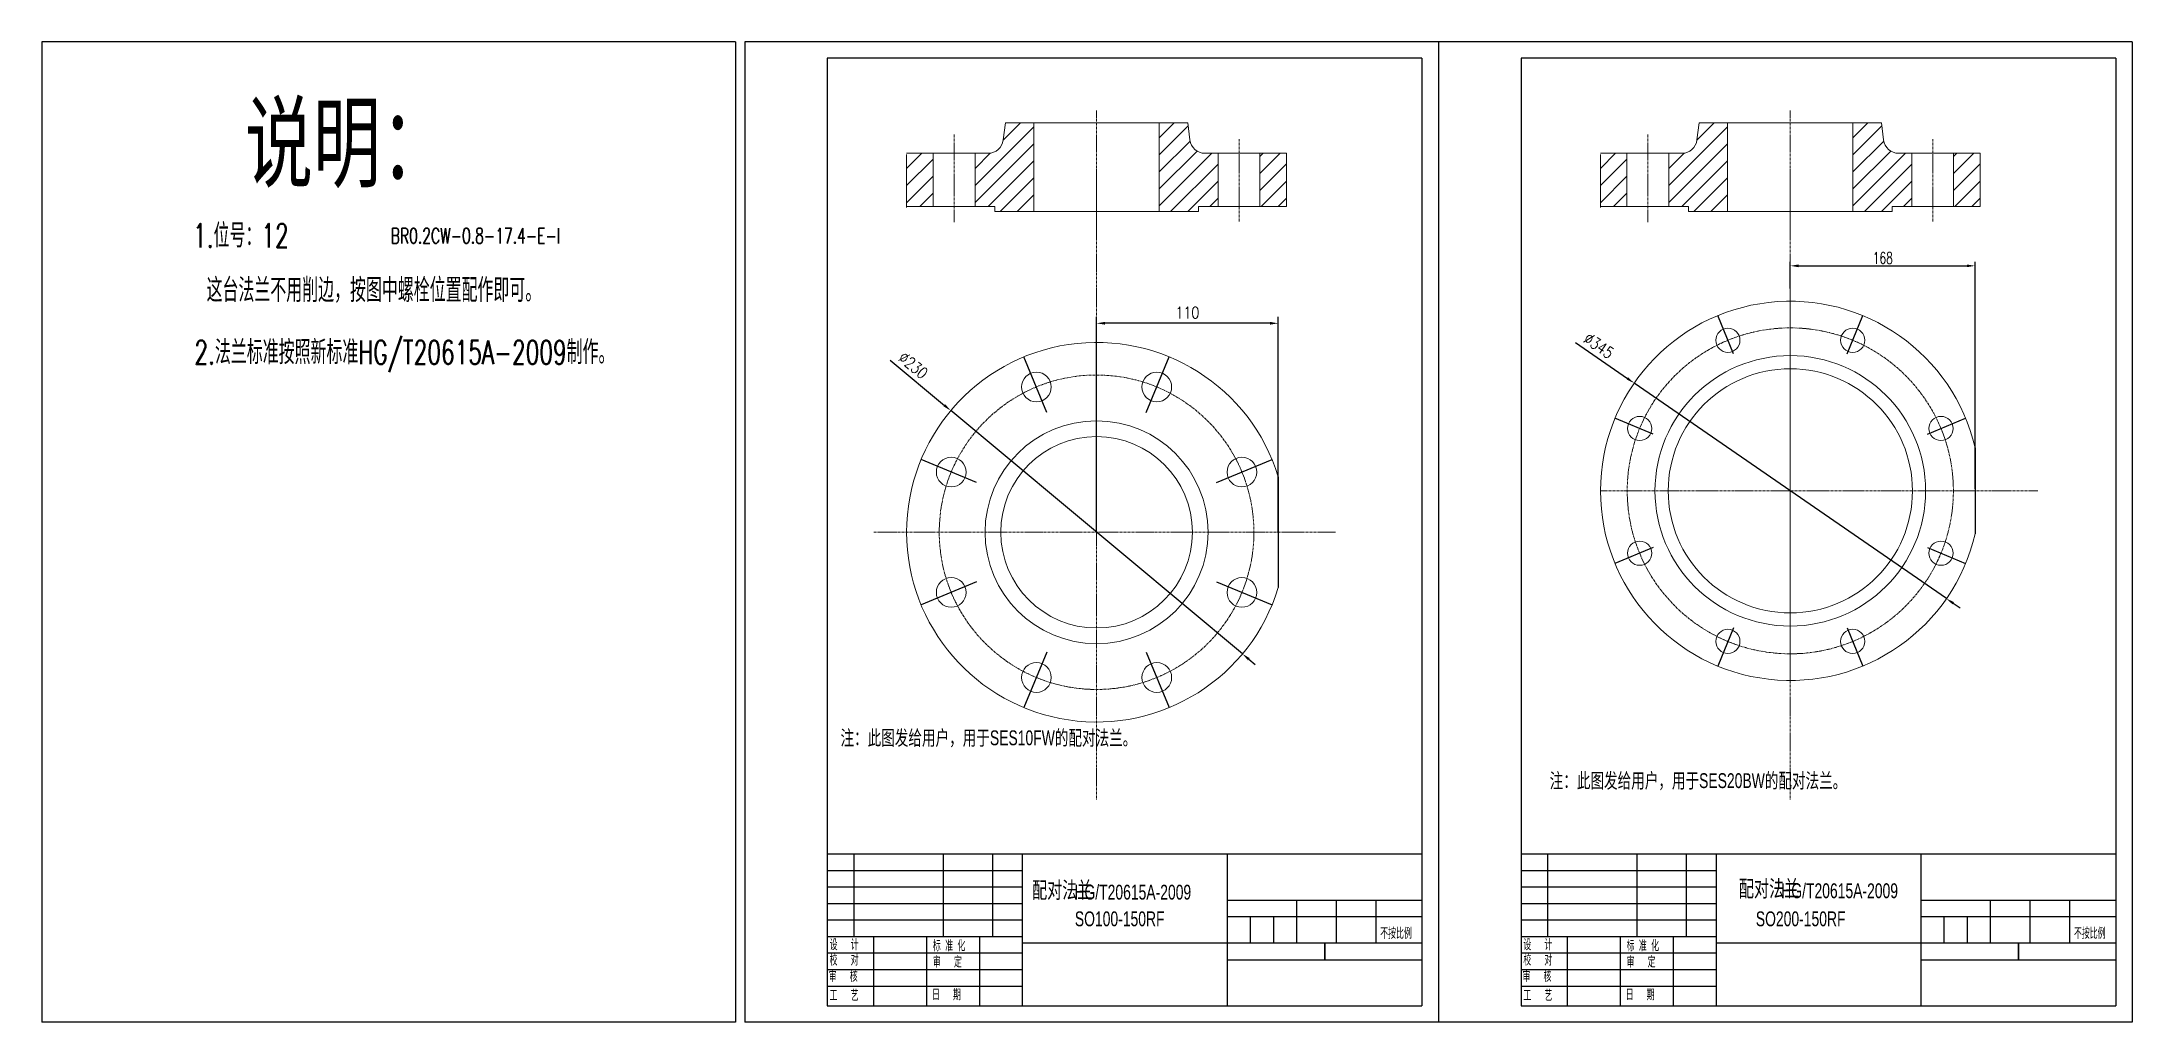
# Model space of a CAD drawing. Header units: millimetres. Extents: x 3139 to 3772, y 1148 to 1445.
import ezdxf

# ---------------------------------------------------------------- set-up
doc = ezdxf.new("R2010")
doc.units = ezdxf.units.MM
doc.linetypes.add('CENTERX2', pattern=[4, 2.5, -0.5, 0.5, -0.5])
doc.layers.get('DEFPOINTS').update_dxf_attribs({"lineweight": 18})
for name, color, linetype, lineweight, true_color in [('1', 1, 'Continuous', 18, 0xff0000), ('2', 2, 'Continuous', 18, 0xffff00), ('3', 3, 'CENTERX2', 18, 0x00ff00)]:
    doc.layers.add(name, color=color, linetype=linetype, lineweight=lineweight, true_color=true_color)
doc.layers.add('1轮廓线', color=1, linetype='Continuous')
doc.layers.add('LAYER1', color=1, linetype='Continuous', lineweight=25)
doc.layers.add('LAYER2', color=2, linetype='Continuous', lineweight=25)
doc.styles.add('HZ', font='txt.shx', dxfattribs={"width": 0.67, "bigfont": 'hztxt.shx'})
doc.styles.get("Standard").update_dxf_attribs({"font": 'arial.ttf'})
doc.styles.add('TH_GBDIM', font='romans.shx', dxfattribs={"width": 0.8, "bigfont": 'gbcbig.shx'})
doc.dimstyles.new('STANDARD$0', dxfattribs={"dimtxt": 3.5, "dimasz": 2.5, "dimexe": 1.25, "dimexo": 0.625, "dimtad": 1, "dimdec": 4, "dimdsep": 46, "dimtxsty": 'HZ', "dimcen": 2.5, "dimdle": 5, "dimadec": 0, "dimazin": 0, "dimtfac": 1, "dimtmove": 0, "dimatfit": 3, "dimfxl": 0, "dimtolj": 1, "dimlwd": -1, "dimlwe": -1, "dimarcsym": 0})
doc.dimstyles.new('TH_GBDIM', dxfattribs={"dimtxt": 3.5, "dimasz": 2.5, "dimexe": 2, "dimexo": 0, "dimgap": 1.5, "dimtad": 1, "dimdec": 1, "dimzin": 0, "dimdsep": 46, "dimtxsty": 'TH_GBDIM', "dimcen": 2.5, "dimclrd": 130, "dimclre": 130, "dimclrt": 3, "dimadec": 0, "dimazin": 0, "dimtfac": 0.714286, "dimtdec": 1, "dimtmove": 0, "dimatfit": 3, "dimfxl": 0, "dimtzin": 0, "dimlwd": -1, "dimlwe": -1, "dimarcsym": 0})

# ---------------------------------------------------------------- blocks, each defined once
blk = doc.blocks.new('*D7')
at = {"color": 130, "transparency": 16777216}
for p, q in [((3458.32, 1296.37), (3458.32, 1361.66)), ((3513.32, 1296.37), (3513.32, 1361.66)), ((3510.82, 1359.66), (3460.82, 1359.66))]:
    blk.add_line(p, q, dxfattribs=at)
for points in [[(3460.82, 1360.08), (3460.82, 1359.25), (3458.32, 1359.66)], [(3510.82, 1360.08), (3510.82, 1359.25), (3513.32, 1359.66)]]:
    blk.add_solid(points, dxfattribs=at)
at = {"layer": 'DEFPOINTS', "color": 0, "transparency": 16777216}
for p in [(3458.32, 1359.66), (3458.32, 1296.37), (3513.32, 1296.37)]:
    blk.add_point(p, dxfattribs=at)
at = {"color": 3, "transparency": 16777216, "insert": (3485.82, 1362.91), "char_height": 3.5, "attachment_point": 5, "style": 'TH_GBDIM'}
blk.add_mtext('110', dxfattribs=at)
blk = doc.blocks.new('*D8')
at = {"color": 130, "transparency": 16777216}
for p, q in [((3395.84, 1348.51), (3412.26, 1334.81)), ((3502.46, 1259.52), (3414.17, 1333.21)), ((3504.38, 1257.92), (3506.3, 1256.32))]:
    blk.add_line(p, q, dxfattribs=at)
for points in [[(3412.52, 1335.13), (3411.99, 1334.49), (3414.17, 1333.21)], [(3504.65, 1258.24), (3504.11, 1257.6), (3502.46, 1259.52)]]:
    blk.add_solid(points, dxfattribs=at)
at = {"layer": 'DEFPOINTS', "color": 0, "transparency": 16777216}
for p in [(3414.17, 1333.21), (3502.46, 1259.52)]:
    blk.add_point(p, dxfattribs=at)
at = {"color": 3, "transparency": 16777216, "insert": (3402.81, 1346.93), "char_height": 3.5, "attachment_point": 5, "rotation": 320.14889, "style": 'TH_GBDIM'}
blk.add_mtext('%%C230', dxfattribs=at)
blk = doc.blocks.new('*D9')
at = {"color": 130, "transparency": 16777216}
for p, q in [((3603.25, 1353.84), (3618.99, 1342.97)), ((3715.59, 1276.27), (3621.05, 1341.55)), ((3717.64, 1274.85), (3719.7, 1273.43))]:
    blk.add_line(p, q, dxfattribs=at)
for points in [[(3619.23, 1343.31), (3618.76, 1342.63), (3621.05, 1341.55)], [(3717.88, 1275.19), (3717.41, 1274.5), (3715.59, 1276.27)]]:
    blk.add_solid(points, dxfattribs=at)
at = {"layer": 'DEFPOINTS', "color": 0, "transparency": 16777216}
for p in [(3621.05, 1341.55), (3715.59, 1276.27)]:
    blk.add_point(p, dxfattribs=at)
at = {"color": 3, "transparency": 16777216, "insert": (3610.34, 1352.9), "char_height": 3.5, "attachment_point": 5, "rotation": 325.37236, "style": 'TH_GBDIM'}
blk.add_mtext('%%C345', dxfattribs=at)
blk = doc.blocks.new('*D10')
at = {"color": 0, "transparency": 16777216}
for p, q in [((3668.32, 1370.18), (3668.32, 1378.32)), ((3670.82, 1377.07), (3721.76, 1377.07)), ((3724.26, 1309.53), (3724.26, 1378.32))]:
    blk.add_line(p, q, dxfattribs=at)
for points in [[(3670.82, 1377.48), (3670.82, 1376.65), (3668.32, 1377.07)], [(3721.76, 1377.48), (3721.76, 1376.65), (3724.26, 1377.07)]]:
    blk.add_solid(points, dxfattribs=at)
at = {"layer": 'DEFPOINTS', "color": 0, "transparency": 16777216}
for p in [(3724.26, 1377.07), (3668.32, 1369.56), (3724.26, 1308.91)]:
    blk.add_point(p, dxfattribs=at)
at = {"color": 0, "transparency": 16777216, "insert": (3696.29, 1379.44), "char_height": 3.5, "attachment_point": 5, "style": 'HZ'}
blk.add_mtext('\\A1;168', dxfattribs=at)

msp = doc.modelspace()

# ---------------------------------------------------------------- hatches: boundary and pattern name
h = msp.add_hatch()
h.set_pattern_fill('ANSI31', color=256, scale=1.15, style=0)
h.set_pattern_definition([(45, (3432.42, 1985.4663), (-2.581824, 2.581824), [])])
h.paths.add_polyline_path([(3400.81813, 1395.05212), (3408.86813, 1395.05212), (3408.86813, 1411.15212), (3400.81813, 1411.15212)])
h.paths.add_polyline_path([(3439.34313, 1420.35212), (3430.69775, 1420.35212), (3430.06411, 1415.19152, -0.378866109), (3425.4984, 1411.15212), (3421.51813, 1411.15212), (3421.51813, 1395.05212), (3427.50706, 1395.05212), (3427.50706, 1393.49699), (3439.34313, 1393.49699)])
h.paths.add_polyline_path([(3477.29313, 1393.49699), (3489.1292, 1393.49699), (3489.1292, 1395.05212), (3495.11813, 1395.05212), (3495.11813, 1411.15212), (3491.13787, 1411.15212, -0.378866109), (3486.57216, 1415.19152), (3485.93852, 1420.35212), (3477.29313, 1420.35212)])
h.paths.add_polyline_path([(3507.76813, 1395.05212), (3515.81813, 1395.05212), (3515.81813, 1411.15212), (3507.76813, 1411.15212)])
h = msp.add_hatch()
h.set_pattern_fill('ANSI31', color=256, scale=1.15, style=0)
h.set_pattern_definition([(45, (3642.42, 1985.4663), (-2.581824, 2.581824), [])])
h.paths.add_polyline_path([(3610.81813, 1395.05212), (3618.86813, 1395.05212), (3618.86813, 1411.15212), (3610.81813, 1411.15212)])
h.paths.add_polyline_path([(3649.34313, 1420.35212), (3640.69775, 1420.35212), (3640.06411, 1415.19152, -0.378866109), (3635.4984, 1411.15212), (3631.51813, 1411.15212), (3631.51813, 1395.05212), (3637.50706, 1395.05212), (3637.50706, 1393.49699), (3649.34313, 1393.49699)])
h.paths.add_polyline_path([(3687.29313, 1393.49699), (3699.1292, 1393.49699), (3699.1292, 1395.05212), (3705.11813, 1395.05212), (3705.11813, 1411.15212), (3701.13787, 1411.15212, -0.378866109), (3696.57216, 1415.19152), (3695.93852, 1420.35212), (3687.29313, 1420.35212)])
h.paths.add_polyline_path([(3717.76813, 1395.05212), (3725.81813, 1395.05212), (3725.81813, 1411.15212), (3717.76813, 1411.15212)])

# ---------------------------------------------------------------- linework, layer by layer
for p, q in [((3651.12097, 1350.42537), (3646.33584, 1361.9777)), ((3685.5153, 1350.42537), (3690.30043, 1361.9777)), ((3443.27867, 1332.67517), (3436.31384, 1349.48977)), ((3473.35759, 1332.67517), (3480.32243, 1349.48977)), ((3626.80051, 1326.10491), (3615.24818, 1330.89004)), ((3709.83576, 1326.10491), (3721.38808, 1330.89004)), ((3422.00967, 1311.40616), (3405.19506, 1318.371)), ((3494.6266, 1311.40616), (3511.44121, 1318.371)), ((3724.26213, 1321.94269), (3724.26213, 1295.87281)), ((3513.31813, 1313.13721), (3513.31813, 1279.59619)), ((3626.80051, 1291.71059), (3615.24818, 1286.92545)), ((3709.83576, 1291.71059), (3721.38808, 1286.92545)), ((3422.00967, 1281.32724), (3405.19506, 1274.3624)), ((3494.6266, 1281.32724), (3511.44121, 1274.3624)), ((3651.12097, 1267.39013), (3646.33584, 1255.8378)), ((3685.5153, 1267.39013), (3690.30043, 1255.8378)), ((3443.27867, 1260.05824), (3436.31384, 1243.24363)), ((3473.35759, 1260.05824), (3480.32243, 1243.24363))]:
    msp.add_line(p, q)
at = {"layer": '1'}
for p, q in [((3430.06411, 1415.19152), (3430.69775, 1420.35212)), ((3430.69775, 1420.35212), (3485.93852, 1420.35212)), ((3439.34313, 1420.35212), (3439.34313, 1393.49699)), ((3477.29313, 1420.35212), (3477.29313, 1393.49699)), ((3486.57216, 1415.19152), (3485.93852, 1420.35212)), ((3640.06411, 1415.19152), (3640.69775, 1420.35212)), ((3640.69775, 1420.35212), (3695.93852, 1420.35212)), ((3649.34313, 1420.35212), (3649.34313, 1393.49699)), ((3687.29313, 1420.35212), (3687.29313, 1393.49699)), ((3696.57216, 1415.19152), (3695.93852, 1420.35212)), ((3400.81813, 1411.15212), (3425.4984, 1411.15212)), ((3491.13787, 1411.15212), (3515.81813, 1411.15212)), ((3515.81813, 1411.15212), (3515.81813, 1395.05212)), ((3610.81813, 1411.15212), (3635.4984, 1411.15212)), ((3701.13787, 1411.15212), (3725.81813, 1411.15212)), ((3725.81813, 1411.15212), (3725.81813, 1395.05212)), ((3400.81813, 1410.82937), (3400.81813, 1394.72937)), ((3610.81813, 1410.82937), (3610.81813, 1394.72937)), ((3400.81813, 1395.05212), (3427.50706, 1395.05212)), ((3427.50706, 1395.05212), (3427.50706, 1393.49699)), ((3427.50706, 1393.49699), (3458.31813, 1393.49699)), ((3489.1292, 1393.49699), (3458.31813, 1393.49699)), ((3489.1292, 1395.05212), (3515.81813, 1395.05212)), ((3489.1292, 1395.05212), (3489.1292, 1393.49699)), ((3610.81813, 1395.05212), (3637.50706, 1395.05212)), ((3637.50706, 1395.05212), (3637.50706, 1393.49699)), ((3637.50706, 1393.49699), (3668.31813, 1393.49699)), ((3699.1292, 1393.49699), (3668.31813, 1393.49699)), ((3699.1292, 1395.05212), (3725.81813, 1395.05212)), ((3699.1292, 1395.05212), (3699.1292, 1393.49699))]:
    msp.add_line(p, q, dxfattribs=at)
at = {"layer": '1', "ltscale": 0.3}
for p, q in [((3408.86813, 1411.15212), (3408.86813, 1395.05212)), ((3421.51813, 1411.15212), (3421.51813, 1395.05212)), ((3495.11813, 1411.15212), (3495.11813, 1395.05212)), ((3507.76813, 1411.15212), (3507.76813, 1395.05212)), ((3618.86813, 1411.15212), (3618.86813, 1395.05212)), ((3631.51813, 1411.15212), (3631.51813, 1395.05212)), ((3705.11813, 1411.15212), (3705.11813, 1395.05212)), ((3717.76813, 1411.15212), (3717.76813, 1395.05212))]:
    msp.add_line(p, q, dxfattribs=at)
at = {"layer": '1'}
for centre, radius in [((3649.4261, 1354.51714), 3.663), ((3687.21016, 1354.51714), 3.663), ((3668.31813, 1308.90775), 40.959), ((3440.09284, 1340.36646), 4.5), ((3476.54343, 1340.36646), 4.5), ((3668.31813, 1308.90775), 36.963), ((3458.31813, 1296.3667), 33.75), ((3622.70874, 1327.79978), 3.663), ((3713.92753, 1327.79978), 3.663), ((3458.31813, 1296.3667), 29), ((3414.31837, 1314.592), 4.5), ((3502.3179, 1314.592), 4.5), ((3622.70874, 1290.01572), 3.663), ((3713.92753, 1290.01572), 3.663), ((3414.31837, 1278.1414), 4.5), ((3502.3179, 1278.1414), 4.5), ((3649.4261, 1263.29836), 3.663), ((3687.21016, 1263.29836), 3.663), ((3440.09284, 1252.36694), 4.5), ((3476.54343, 1252.36694), 4.5)]:
    msp.add_circle(centre, radius, dxfattribs=at)
for centre, radius, start, end in [((3425.4984, 1415.75212), 4.6, 270, 353), ((3491.13787, 1415.75212), 4.6, 187, 270), ((3635.4984, 1415.75212), 4.6, 270, 353), ((3701.13787, 1415.75212), 4.6, 187, 270), ((3668.31813, 1308.90775), 57.4425, 13.1158972, 346.8841028), ((3458.31813, 1296.3667), 57.5, 16.95742629, 343.04257371)]:
    msp.add_arc(centre, radius, start, end, dxfattribs=at)
at = {"layer": '1轮廓线', "color": 1}
for p, q in [((3376.81249, 1198.94075), (3556.93748, 1198.94075)), ((3586.81249, 1198.94075), (3766.93748, 1198.94075)), ((3376.81249, 1152.94075), (3556.81249, 1152.94075)), ((3586.81249, 1152.94075), (3766.81249, 1152.94075))]:
    msp.add_line(p, q, dxfattribs=at)
at = {"layer": '3', "ltscale": 0.3}
for p, q in [((3458.31813, 1424.10148), (3458.31813, 1389.90491)), ((3668.31813, 1424.10148), (3668.31813, 1389.90491)), ((3415.19313, 1416.87964), (3415.19313, 1390.2685)), ((3501.44313, 1415.44527), (3501.44313, 1390.2685)), ((3625.19313, 1416.87964), (3625.19313, 1390.2685)), ((3711.44313, 1415.44527), (3711.44313, 1390.2685)), ((3458.31813, 1402.45201), (3458.31813, 1215.36349)), ((3668.31813, 1402.45201), (3668.31813, 1215.36349)), ((3668.31813, 1366.35025), (3668.31813, 1251.46525)), ((3610.87563, 1308.90775), (3743.24313, 1308.90775)), ((3390.85037, 1296.3667), (3530.66381, 1296.3667))]:
    msp.add_line(p, q, dxfattribs=at)
for centre, radius in [((3668.31813, 1308.90775), 49.36725), ((3458.31813, 1296.3667), 47.625)]:
    msp.add_circle(centre, radius, dxfattribs=at)
at = {"layer": 'LAYER1', "color": 1}
for p, q in [((3376.81249, 1439.94075), (3376.81249, 1152.94075)), ((3556.81249, 1439.94075), (3376.81249, 1439.94075)), ((3556.81249, 1439.94075), (3556.81249, 1152.94075)), ((3586.81249, 1439.94075), (3586.81249, 1152.94075)), ((3766.81249, 1439.94075), (3586.81249, 1439.94075)), ((3766.81249, 1439.94075), (3766.81249, 1152.94075))]:
    msp.add_line(p, q, dxfattribs=at)
at = {"layer": 'LAYER2'}
for p, q in [((3139.0236, 1444.94075), (3139.0236, 1147.94075)), ((3349.0236, 1444.94075), (3349.0236, 1147.94075)), ((3351.81249, 1444.94075), (3351.81249, 1147.94075)), ((3561.81249, 1444.94075), (3561.81249, 1147.94075)), ((3561.81249, 1444.94075), (3561.81249, 1147.94075)), ((3771.81249, 1444.94075), (3771.81249, 1147.94075)), ((3384.93748, 1173.94075), (3384.93748, 1198.94075)), ((3411.93748, 1173.94075), (3411.93748, 1198.94075)), ((3426.93748, 1173.94075), (3426.93748, 1198.94075)), ((3435.93748, 1152.94075), (3435.93748, 1198.94075)), ((3497.93748, 1152.94075), (3497.93748, 1198.94075)), ((3594.93748, 1173.94075), (3594.93748, 1198.94075)), ((3621.93748, 1173.94075), (3621.93748, 1198.94075)), ((3636.93748, 1173.94075), (3636.93748, 1198.94075)), ((3645.93748, 1152.94075), (3645.93748, 1198.94075)), ((3707.93748, 1152.94075), (3707.93748, 1198.94075)), ((3376.81249, 1193.94075), (3435.93748, 1193.94075)), ((3586.81249, 1193.94075), (3645.93748, 1193.94075)), ((3376.81249, 1188.94075), (3435.93748, 1188.94075)), ((3376.81249, 1183.94075), (3435.93748, 1183.94075)), ((3497.93748, 1184.94075), (3556.93748, 1184.94075)), ((3518.93748, 1171.94075), (3518.93748, 1184.94075)), ((3530.93748, 1171.94075), (3530.93748, 1184.94075)), ((3542.93748, 1171.94075), (3542.93748, 1184.94075)), ((3586.81249, 1188.94075), (3645.93748, 1188.94075)), ((3586.81249, 1183.94075), (3645.93748, 1183.94075)), ((3707.93748, 1184.94075), (3766.93748, 1184.94075)), ((3728.93748, 1171.94075), (3728.93748, 1184.94075)), ((3740.93748, 1171.94075), (3740.93748, 1184.94075)), ((3752.93748, 1171.94075), (3752.93748, 1184.94075)), ((3376.81249, 1178.94075), (3435.93748, 1178.94075)), ((3497.93748, 1179.94075), (3556.93748, 1179.94075)), ((3504.93748, 1171.94075), (3504.93748, 1179.94075)), ((3511.93748, 1171.94075), (3511.93748, 1179.94075)), ((3586.81249, 1178.94075), (3645.93748, 1178.94075)), ((3707.93748, 1179.94075), (3766.93748, 1179.94075)), ((3714.93748, 1171.94075), (3714.93748, 1179.94075)), ((3721.93748, 1171.94075), (3721.93748, 1179.94075)), ((3376.81249, 1173.94075), (3435.93748, 1173.94075)), ((3390.76641, 1173.94075), (3390.76641, 1152.94075)), ((3406.93748, 1152.94075), (3406.93748, 1173.94075)), ((3422.93748, 1152.94075), (3422.93748, 1173.94075)), ((3435.93748, 1171.94075), (3556.93748, 1171.94075)), ((3527.43748, 1171.94075), (3527.43748, 1166.83033)), ((3527.43748, 1166.94075), (3527.43748, 1171.94075)), ((3586.81249, 1173.94075), (3645.93748, 1173.94075)), ((3600.76641, 1173.94075), (3600.76641, 1152.94075)), ((3616.93748, 1152.94075), (3616.93748, 1173.94075)), ((3632.93748, 1152.94075), (3632.93748, 1173.94075)), ((3645.93748, 1171.94075), (3766.93748, 1171.94075)), ((3737.43748, 1171.94075), (3737.43748, 1166.83033)), ((3737.43748, 1166.94075), (3737.43748, 1171.94075)), ((3376.81249, 1168.94075), (3435.93748, 1168.94075)), ((3497.87533, 1166.83033), (3556.72245, 1166.83033)), ((3586.81249, 1168.94075), (3645.93748, 1168.94075)), ((3707.87533, 1166.83033), (3766.72245, 1166.83033)), ((3376.81249, 1163.94075), (3435.93748, 1163.94075)), ((3376.81249, 1158.88886), (3435.93748, 1158.88886)), ((3586.81249, 1163.94075), (3645.93748, 1163.94075)), ((3586.81249, 1158.88886), (3645.93748, 1158.88886))]:
    msp.add_line(p, q, dxfattribs=at)
at = {"layer": 'LAYER2', "color": 2}
for p, q in [((3349.0236, 1444.94075), (3139.0236, 1444.94075)), ((3561.81249, 1444.94075), (3351.81249, 1444.94075)), ((3771.81249, 1444.94075), (3561.81249, 1444.94075)), ((3349.0236, 1147.94075), (3139.0236, 1147.94075)), ((3561.81249, 1147.94075), (3351.81249, 1147.94075)), ((3771.81249, 1147.94075), (3561.81249, 1147.94075))]:
    msp.add_line(p, q, dxfattribs=at)

# ---------------------------------------------------------------- texts
at = {"layer": '2', "style": 'HZ', "width": 0.67}
for s, height, p in [('1.位号：12', 7.2, (3184.82335, 1382.63077)), ('BR0.2CW-0.8-17.4-E-I', 4.608, (3244.65855, 1383.86981)), ('这台法兰不用削边，按图中螺栓位置配作即可。', 7.2, (3188.9004, 1366.08934)), ('2.法兰标准按照新标准HG/T20615A-2009制作。', 7.2, (3185.22092, 1347.27369))]:
    msp.add_text(s, height=height, dxfattribs=at).set_placement(p)
at = {"layer": 'LAYER2'}
for s, height, width, p in [('说明：', 22.5, 0.67, (3200.53717, 1403.22289)), ('注：此图发给用户，用于SES10FW的配对法兰。', 4.5, 0.67, (3380.78574, 1231.84312)), ('注：此图发给用户，用于SES20BW的配对法兰。', 4.5, 0.67, (3595.46995, 1218.87428)), ('HG/T20615A-2009  ', 4.5, 0.67, (3451.60282, 1185.08638)), ('HG/T20615A-2009  ', 4.5, 0.67, (3665.57824, 1185.51659)), (' SO100-150RF', 4.5, 0.67, (3450.56862, 1177.01345)), (' SO200-150RF', 4.5, 0.67, (3656.71046, 1177.01345)), ('设      计', 3, 0.57, (3377.50479, 1170.0668)), ('标  准  化', 3, 0.57, (3408.75771, 1169.75)), ('不按比例', 3, 0.57, (3544.18325, 1173.5108)), ('设      计', 3, 0.57, (3587.50479, 1170.0668)), ('标  准  化', 3, 0.57, (3618.75771, 1169.75)), ('不按比例', 3, 0.57, (3754.18325, 1173.5108)), ('校      对', 3, 0.57, (3377.50479, 1165.41087)), ('审      定', 3, 0.57, (3408.75771, 1164.8178)), ('校      对', 3, 0.57, (3587.50479, 1165.41087)), ('审      定', 3, 0.57, (3618.75771, 1164.8178)), ('审      核', 3, 0.57, (3377.22821, 1160.47867)), ('工      艺', 3, 0.57, (3377.50479, 1154.71768)), ('日      期', 3, 0.57, (3408.48114, 1154.91287)), ('审      核', 3, 0.57, (3587.22821, 1160.47867)), ('工      艺', 3, 0.57, (3587.50479, 1154.71768)), ('日      期', 3, 0.57, (3618.48114, 1154.91287))]:
    msp.add_text(s, height=height, dxfattribs=dict(at, width=width)).set_placement(p)
at = {"layer": 'LAYER2', "linetype": 'Continuous', "ltscale": 10, "width": 0.67}
for p in [(3438.78227, 1185.50054), (3652.75768, 1185.93074)]:
    msp.add_text('配对法兰', height=5, dxfattribs=at).set_placement(p)

# ---------------------------------------------------------------- dimensions: what is measured, and where the dimension line sits
for base, p1, p2, text, dimstyle, picture, middle in [((3724.26213, 1377.06652), (3668.31813, 1369.55773), (3724.26213, 1308.90775), '168', 'STANDARD$0', '*D10', (3696.29013, 1379.44152)), ((3458.31813, 1359.66241), (3513.31813, 1296.3667), (3458.31813, 1296.3667), '110', 'TH_GBDIM', '*D7', (3485.81813, 1362.91241))]:
    dim = msp.add_linear_dim(base=base, p1=p1, p2=p2, text=text, dimstyle=dimstyle)
    dim.commit()
    dim.dimension.update_dxf_attribs({"geometry": picture, "text_midpoint": middle})
for p1, p2, text, picture, middle in [((3715.5854, 1276.26658), (3621.05086, 1341.54892), '%%C345', '*D9', (3608.49307, 1350.2209)), ((3502.46159, 1259.521), (3414.17468, 1333.2124), '%%C230', '*D8', (3400.72962, 1344.43473))]:
    dim = msp.add_diameter_dim_2p(p1=p1, p2=p2, text=text, dimstyle='TH_GBDIM')
    dim.commit()
    dim.dimension.update_dxf_attribs({"geometry": picture, "text_midpoint": middle, "dimtype": 163})

doc.saveas('drawing.dxf')
